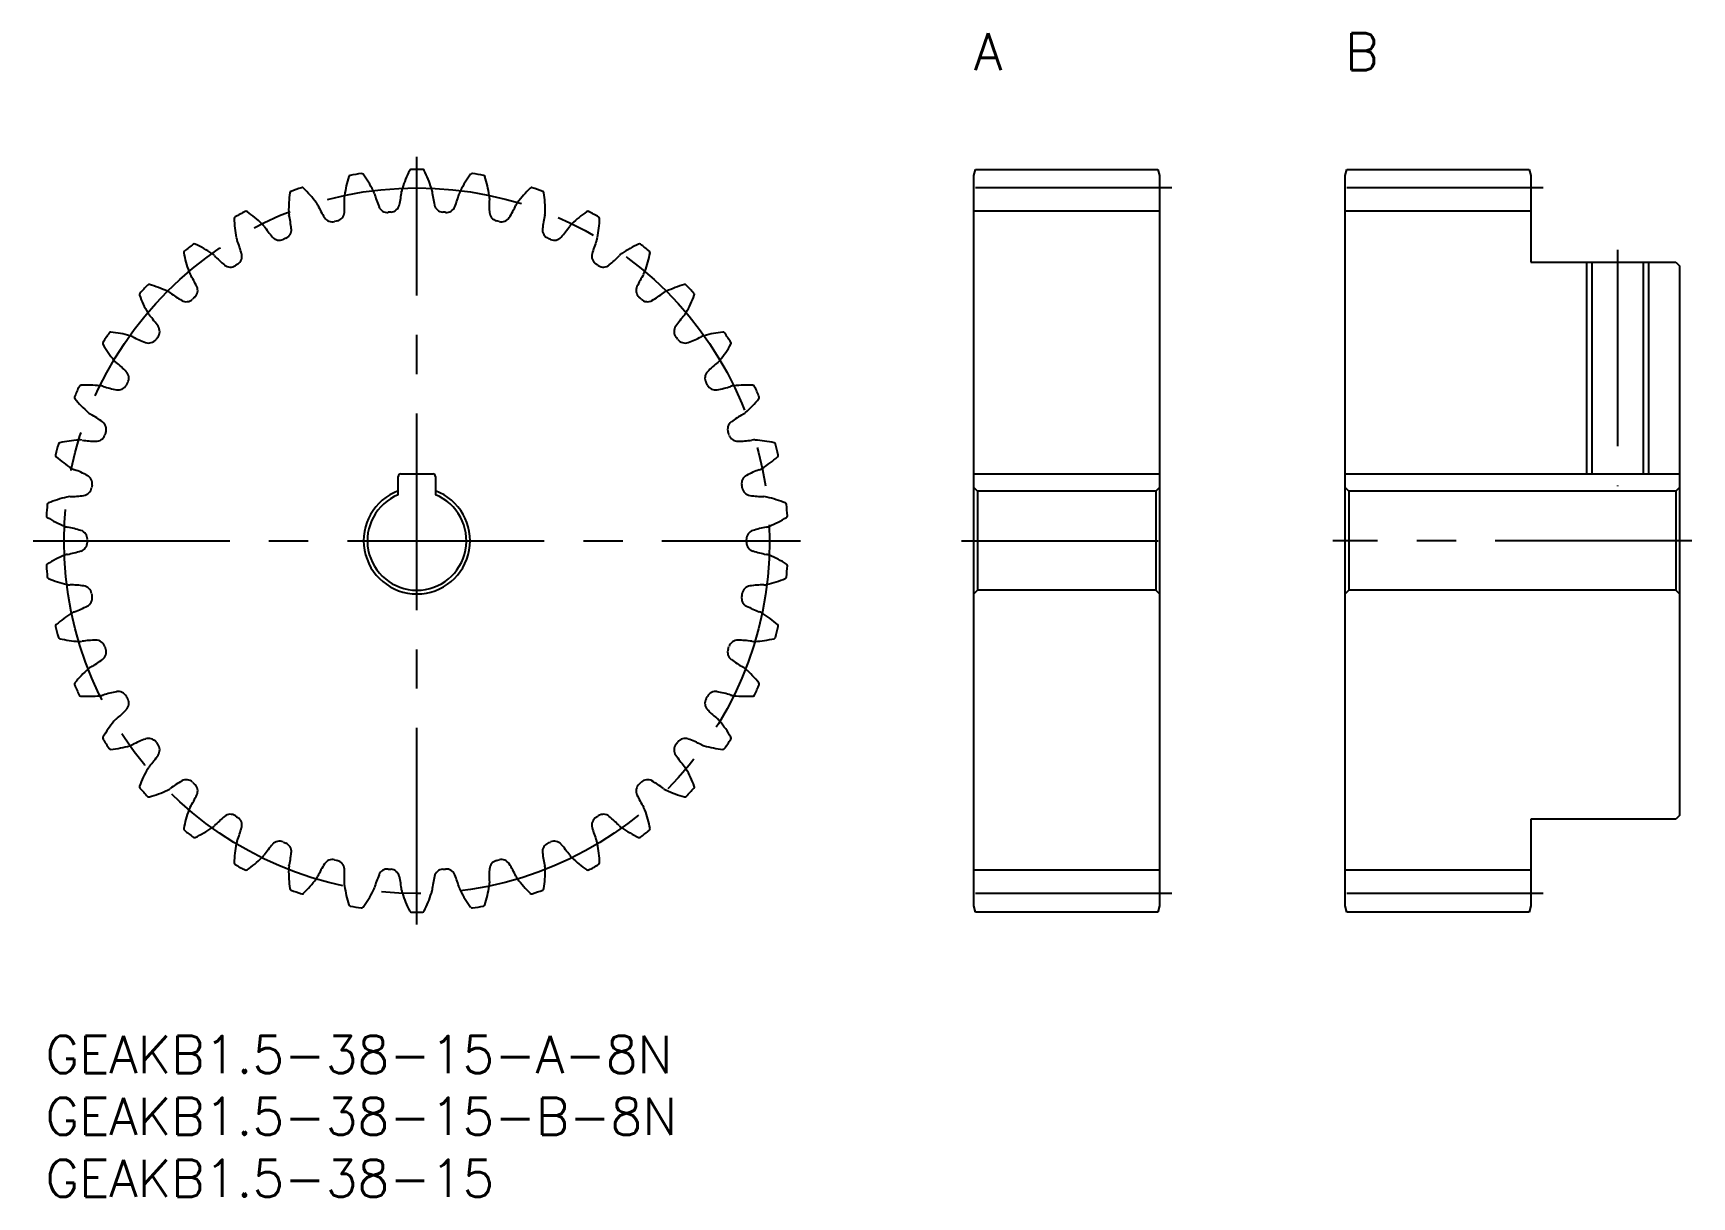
# Model space of a CAD drawing. Extents: x -1 to 133, y -13 to 81.
import ezdxf

# ---------------------------------------------------------------- set-up
doc = ezdxf.new("R2010")
doc.units = 0
doc.header["$LTSCALE"] = 0.5
doc.linetypes.add('CENTER', pattern=[50.8, 31.75, -6.35, 6.35, -6.35])
for name, color, linetype in [('MSM_CENTER', 1, 'CENTER'), ('MSM_CONTINUOUS', 7, 'CONTINUOUS'), ('MSM_NARROW', 5, 'CONTINUOUS'), ('MSM_PART_NUMBER', 7, 'CONTINUOUS')]:
    doc.layers.add(name, color=color, linetype=linetype)
doc.styles.get("Standard").update_dxf_attribs({"font": 'txt.shx', "height": 1, "bigfont": 'bigfont.shx'})

# ---------------------------------------------------------------- blocks, each defined once
blk = doc.blocks.new('*U3')
at = {"layer": 'MSM_PART_NUMBER'}
blk.add_text('GEAKB1.5-38-15-A-8N', height=3, dxfattribs=at).set_placement((0, -3))
blk = doc.blocks.new('*U4')
at = {"layer": 'MSM_PART_NUMBER'}
blk.add_text('GEAKB1.5-38-15-B-8N', height=3, dxfattribs=at).set_placement((0, -8))
blk = doc.blocks.new('*U5')
at = {"layer": 'MSM_PART_NUMBER'}
blk.add_text('GEAKB1.5-38-15', height=3, dxfattribs=at).set_placement((0, -13))
blk = doc.blocks.new('*U6')
at = {"layer": 'MSM_PART_NUMBER'}
blk.add_text('A', height=3, dxfattribs=at).set_placement((75, 78))
blk = doc.blocks.new('*U7')
at = {"layer": 'MSM_PART_NUMBER'}
blk.add_text('B', height=3, dxfattribs=at).set_placement((105, 78))

msp = doc.modelspace()

# ---------------------------------------------------------------- linework, layer by layer
at = {"layer": 'MSM_CENTER'}
for p, q in [((30, 9), (30, 71)), ((91, 68.5), (74, 68.5)), ((121, 68.5), (104, 68.5)), ((127, 63.5), (127, 44.4)), ((-1, 40), (61, 40)), ((74, 40), (91, 40)), ((133, 40), (104, 40)), ((91, 11.5), (74, 11.5)), ((121, 11.5), (104, 11.5))]:
    msp.add_line(p, q, dxfattribs=at)
msp.add_circle((30, 40), 28.5, dxfattribs=at)
at = {"layer": 'MSM_CONTINUOUS'}
for p, q in [((75, 69.5), (75.13, 70)), ((75.13, 70), (89.87, 70)), ((89.87, 70), (90, 69.5)), ((105, 69.5), (105.13, 70)), ((105.13, 70), (119.87, 70)), ((119.87, 70), (120, 69.5)), ((75, 10.5), (75, 69.5)), ((90, 69.5), (90, 10.5)), ((105, 10.5), (105, 69.5)), ((120, 69.5), (120, 62.5)), ((90, 66.63), (75, 66.63)), ((120, 66.63), (105, 66.63)), ((120, 62.5), (131.7, 62.5)), ((124.93, 62.5), (124.93, 45.4)), ((129.07, 62.5), (129.07, 45.4)), ((131.7, 62.5), (132, 62.2)), ((132, 62.2), (132, 17.8)), ((28.5, 43.71), (28.5, 45.2)), ((28.7, 45.4), (31.3, 45.4)), ((31.5, 45.2), (31.5, 43.71)), ((75, 45.4), (90, 45.4)), ((75.3, 44), (75, 44.3)), ((90, 44.3), (89.7, 44)), ((105, 45.4), (132, 45.4)), ((105.3, 44), (105, 44.3)), ((132, 44.3), (131.7, 44)), ((75.3, 44), (75.3, 36)), ((89.7, 44), (75.3, 44)), ((89.7, 44), (89.7, 36)), ((105.3, 44), (105.3, 36)), ((131.7, 44), (105.3, 44)), ((131.7, 44), (131.7, 36)), ((75.3, 36), (75, 35.7)), ((89.7, 36), (75.3, 36)), ((90, 35.7), (89.7, 36)), ((105.3, 36), (105, 35.7)), ((131.7, 36), (105.3, 36)), ((132, 35.7), (131.7, 36)), ((120, 17.5), (120, 10.5)), ((131.7, 17.5), (120, 17.5)), ((132, 17.8), (131.7, 17.5)), ((90, 13.38), (75, 13.38)), ((120, 13.38), (105, 13.38)), ((75.13, 10), (75, 10.5)), ((89.87, 10), (75.13, 10)), ((90, 10.5), (89.87, 10)), ((105.13, 10), (105, 10.5)), ((119.87, 10), (105.13, 10)), ((120, 10.5), (119.87, 10))]:
    msp.add_line(p, q, dxfattribs=at)
for centre, radius, start, end in [((37.88, 65.6), 9.5, 152.9752, 162.3684), ((29.55, 69.85), 0.15, 90.8698, 152.9752), ((30, 40), 30, 89.1302, 90.8698), ((30.45, 69.85), 0.15, 27.0248, 89.1302), ((22.12, 65.6), 9.5, 17.6316, 27.0248), ((30, 40), 30, 108.0776, 109.8171), ((20.74, 68.38), 0.15, 45.9722, 108.0776), ((14.24, 61.65), 9.5, 36.5789, 45.9721), ((33.56, 66.55), 9.5, 162.4489, 171.8421), ((24.64, 69.36), 0.15, 100.3434, 162.4489), ((30, 40), 30, 98.6039, 100.3434), ((25.53, 69.51), 0.15, 36.4985, 98.6039), ((18.02, 63.95), 9.5, 27.1053, 36.4984), ((30, 68.1), 1.24, 162.3683, 174.2639), ((30, 68.1), 1.24, 5.7361, 17.6317), ((41.98, 63.95), 9.5, 143.5016, 152.8947), ((34.47, 69.51), 0.15, 81.3961, 143.5016), ((30, 40), 30, 79.6566, 81.3961), ((35.36, 69.36), 0.15, 17.5511, 79.6566), ((26.44, 66.55), 9.5, 8.1579, 17.5511), ((45.76, 61.65), 9.5, 134.0279, 143.4211), ((39.26, 68.38), 0.15, 71.9224, 134.0279), ((30, 40), 30, 70.1829, 71.9224), ((29.14, 66.77), 9.5, 171.9226, 181.3158), ((19.88, 68.08), 0.15, 109.8173, 171.9226), ((20.88, 66.58), 1.24, 24.6835, 36.579), ((29.67, 70.62), 8.44, 204.6834, 212.3082), ((25.37, 67.72), 1.24, 171.842, 183.7375), ((15.72, 67.09), 8.44, 356.1129, 3.7376), ((25.37, 67.72), 1.24, 15.2098, 27.1054), ((34.72, 70.26), 8.44, 195.2098, 202.8345), ((27.85, 67.29), 0.75, 274.4953, 346.6392), ((20.37, 69.07), 8.44, 346.6392, 354.2639), ((39.63, 69.07), 8.44, 185.7361, 193.3608), ((32.15, 67.29), 0.75, 193.3608, 265.5047), ((25.28, 70.26), 8.44, 337.1655, 344.7902), ((34.63, 67.72), 1.24, 152.8947, 164.7902), ((44.28, 67.09), 8.44, 176.2624, 183.8871), ((34.63, 67.72), 1.24, 356.2625, 8.158), ((30.33, 70.62), 8.44, 327.6918, 335.3166), ((39.12, 66.58), 1.24, 143.421, 155.3165), ((40.12, 68.08), 0.15, 8.0774, 70.1829), ((30.86, 66.77), 9.5, 358.6842, 8.0774), ((15.4, 66.03), 0.15, 119.291, 181.3963), ((24.74, 66.26), 9.5, 181.3963, 190.7895), ((30, 40), 30, 117.5513, 119.2908), ((16.19, 66.46), 0.15, 55.4458, 117.5513), ((10.89, 58.76), 9.5, 46.0526, 55.4458), ((20.88, 66.58), 1.24, 181.3157, 193.2112), ((11.45, 64.37), 8.44, 5.5866, 13.2113), ((23.17, 66.51), 0.75, 212.3082, 284.452), ((30, 40), 26.62, 103.969, 104.452), ((23.39, 66.57), 0.75, 283.969, 356.1129), ((27.62, 67.27), 0.75, 202.8345, 274.9783), ((30, 40), 26.63, 94.4953, 94.9783), ((30, 40), 26.63, 85.0217, 85.5047), ((32.38, 67.27), 0.75, 265.0217, 337.1655), ((36.61, 66.57), 0.75, 183.8871, 256.0309), ((30, 40), 26.63, 75.548, 76.031), ((36.83, 66.51), 0.75, 255.548, 327.6918), ((48.55, 64.37), 8.44, 166.7887, 174.4134), ((39.12, 66.58), 1.24, 346.7888, 358.6843), ((49.11, 58.76), 9.5, 124.5542, 133.9474), ((43.81, 66.46), 0.15, 62.4487, 124.5542), ((30, 40), 30, 60.7092, 62.4487), ((35.26, 66.26), 9.5, 349.2105, 358.6037), ((44.6, 66.03), 0.15, 358.6037, 60.7092), ((16.63, 64.71), 1.24, 190.7894, 202.6849), ((16.63, 64.71), 1.24, 34.1572, 46.0527), ((24.64, 70.15), 8.44, 214.1571, 221.7818), ((18.9, 65.02), 0.75, 221.7818, 293.9257), ((30, 40), 26.63, 113.4427, 113.9257), ((19.11, 65.12), 0.75, 293.4427, 5.5866), ((40.89, 65.12), 0.75, 174.4134, 246.5572), ((30, 40), 26.63, 66.0743, 66.5573), ((41.1, 65.02), 0.75, 246.0743, 318.2182), ((35.36, 70.15), 8.44, 318.2182, 325.8429), ((43.37, 64.71), 1.24, 133.9473, 145.8428), ((43.37, 64.71), 1.24, 337.3151, 349.2106), ((11.31, 63.27), 0.15, 128.7645, 190.87), ((20.49, 65.04), 9.5, 190.87, 200.2632), ((30, 40), 30, 127.025, 128.7645), ((12.03, 63.83), 0.15, 64.9195, 127.025), ((8.06, 55.36), 9.5, 55.5263, 64.9195), ((12.74, 62.18), 1.24, 43.6309, 55.5264), ((19.75, 68.86), 8.44, 223.6308, 231.2555), ((7.69, 60.98), 8.44, 15.0603, 22.685), ((15.12, 62.98), 0.75, 302.9164, 15.0603), ((44.88, 62.98), 0.75, 164.9397, 237.0836), ((52.31, 60.98), 8.44, 157.315, 164.9397), ((40.25, 68.86), 8.44, 308.7445, 316.3692), ((47.26, 62.18), 1.24, 124.4736, 136.3691), ((51.94, 55.36), 9.5, 115.0805, 124.4737), ((47.97, 63.83), 0.15, 52.975, 115.0805), ((30, 40), 30, 51.2355, 52.975), ((39.51, 65.04), 9.5, 339.7368, 349.13), ((48.69, 63.27), 0.15, 349.13, 51.2355), ((12.74, 62.18), 1.24, 200.2631, 212.1586), ((14.93, 62.85), 0.75, 231.2555, 303.3994), ((30, 40), 26.63, 122.9164, 123.3994), ((30, 40), 26.62, 56.6006, 57.0836), ((45.07, 62.85), 0.75, 236.6006, 308.7445), ((47.26, 62.18), 1.24, 327.8414, 339.7369), ((30, 40), 30, 136.4987, 138.2382), ((8.35, 60.55), 0.15, 74.3932, 136.4987), ((5.83, 51.54), 9.5, 65, 74.3932), ((4.54, 57.02), 8.44, 24.5339, 32.1587), ((11.54, 60.22), 0.75, 312.3901, 24.5339), ((48.46, 60.22), 0.75, 155.4661, 227.6099), ((55.46, 57.02), 8.44, 147.8413, 155.4661), ((54.17, 51.54), 9.5, 105.6068, 115), ((51.65, 60.55), 0.15, 43.5013, 105.6068), ((30, 40), 30, 41.7618, 43.5013), ((7.73, 59.88), 0.15, 138.2382, 200.3437), ((16.5, 63.13), 9.5, 200.3437, 209.7368), ((9.33, 59.03), 1.24, 53.1046, 65.0001), ((15.14, 66.77), 8.44, 233.1045, 240.7292), ((11.37, 60.06), 0.75, 240.7292, 312.8731), ((30, 40), 26.63, 132.3901, 132.8731), ((30, 40), 26.63, 47.1269, 47.6099), ((48.63, 60.06), 0.75, 227.1269, 299.2708), ((44.86, 66.77), 8.44, 299.2708, 306.8955), ((50.67, 59.03), 1.24, 114.9999, 126.8954), ((43.5, 63.13), 9.5, 330.2632, 339.6563), ((52.27, 59.88), 0.15, 339.6563, 41.7618), ((9.33, 59.03), 1.24, 209.7368, 221.6323), ((2.09, 52.6), 8.44, 34.0076, 41.6324), ((57.91, 52.6), 8.44, 138.3676, 145.9924), ((50.67, 59.03), 1.24, 318.3677, 330.2632), ((30, 40), 30, 145.9723, 147.7119), ((5.26, 56.7), 0.15, 83.8669, 145.9723), ((4.26, 47.41), 9.5, 74.4737, 83.8669), ((6.47, 55.37), 1.24, 62.5783, 74.4738), ((10.93, 63.96), 8.44, 242.5782, 250.2029), ((30, 40), 26.63, 141.8638, 142.3468), ((8.47, 56.9), 0.75, 321.8638, 34.0076), ((51.53, 56.9), 0.75, 145.9924, 218.1362), ((30, 40), 26.63, 37.6532, 38.1362), ((49.07, 63.96), 8.44, 289.7971, 297.4218), ((53.53, 55.37), 1.24, 105.5262, 117.4217), ((55.74, 47.41), 9.5, 96.1331, 105.5263), ((54.74, 56.7), 0.15, 34.0275, 96.1331), ((30, 40), 30, 32.2881, 34.0277), ((4.77, 55.95), 0.15, 147.712, 209.8173), ((12.88, 60.59), 9.5, 209.8173, 219.2105), ((8.33, 56.72), 0.75, 250.2029, 322.3468), ((51.67, 56.72), 0.75, 217.6532, 289.7971), ((47.12, 60.59), 9.5, 320.7895, 330.1827), ((55.23, 55.95), 0.15, 330.1827, 32.2881), ((6.47, 55.37), 1.24, 219.2104, 231.106), ((0.4, 47.84), 8.44, 43.4813, 51.106), ((5.98, 53.13), 0.75, 331.3375, 43.4813), ((54.02, 53.13), 0.75, 136.5187, 208.6625), ((59.6, 47.84), 8.44, 128.894, 136.5187), ((53.53, 55.37), 1.24, 308.894, 320.7896), ((30, 40), 30, 155.446, 157.1855), ((2.85, 52.4), 0.15, 93.3406, 155.446), ((3.39, 43.07), 9.5, 83.9474, 93.3406), ((4.27, 51.29), 1.24, 72.0519, 83.9475), ((7.25, 60.5), 8.44, 252.0519, 259.6766), ((5.87, 52.93), 0.75, 259.6766, 331.8204), ((30, 40), 26.63, 151.3375, 151.8204), ((30, 40), 26.62, 28.1796, 28.6625), ((54.13, 52.93), 0.75, 208.1796, 280.3234), ((52.75, 60.5), 8.44, 280.3234, 287.9481), ((55.73, 51.29), 1.24, 96.0525, 107.9481), ((56.61, 43.07), 9.5, 86.6594, 96.0526), ((57.15, 52.4), 0.15, 24.5538, 86.6594), ((30, 40), 30, 22.8145, 24.554), ((2.49, 51.57), 0.15, 157.1855, 219.291), ((9.72, 57.5), 9.5, 219.291, 228.6842), ((50.28, 57.5), 9.5, 311.3158, 320.709), ((57.51, 51.57), 0.15, 320.709, 22.8145), ((4.27, 51.29), 1.24, 228.6841, 240.5796), ((-0.49, 42.86), 8.44, 52.955, 60.5797), ((4.15, 49), 0.75, 340.8111, 52.955), ((55.85, 49), 0.75, 127.045, 199.1889), ((60.49, 42.86), 8.44, 119.4203, 127.045), ((55.73, 51.29), 1.24, 299.4204, 311.3159), ((4.07, 48.78), 0.75, 269.1503, 341.2941), ((30, 40), 26.62, 160.8111, 161.2941), ((30, 40), 26.63, 18.7059, 19.1889), ((55.93, 48.78), 0.75, 198.7059, 270.8497), ((30, 40), 30, 164.9197, 166.6592), ((0.96, 46.89), 0.15, 166.6591, 228.7647), ((1.18, 47.77), 0.15, 102.8143, 164.9197), ((3.25, 38.65), 9.5, 93.4211, 102.8142), ((2.76, 46.9), 1.24, 81.5256, 93.4211), ((4.19, 56.47), 8.44, 261.5255, 269.1503), ((55.81, 56.47), 8.44, 270.8497, 278.4745), ((57.24, 46.9), 1.24, 86.5789, 98.4744), ((56.75, 38.65), 9.5, 77.1858, 86.5789), ((58.82, 47.77), 0.15, 15.0803, 77.1858), ((30, 40), 30, 13.3408, 15.0803), ((59.04, 46.89), 0.15, 311.2353, 13.3408), ((7.12, 53.92), 9.5, 228.7647, 238.1579), ((2.76, 46.9), 1.24, 238.1578, 250.0533), ((-0.54, 37.8), 8.44, 62.4287, 70.0534), ((60.54, 37.8), 8.44, 109.9466, 117.5713), ((57.24, 46.9), 1.24, 289.9467, 301.8422), ((52.88, 53.92), 9.5, 301.8421, 311.2353), ((2.98, 44.39), 0.75, 278.6239, 350.7678), ((3.02, 44.62), 0.75, 350.2848, 62.4287), ((30, 40), 26.62, 170.2848, 170.7678), ((28.7, 45.2), 0.2, 90, 180), ((31.3, 45.2), 0.2, 0, 90), ((56.98, 44.62), 0.75, 117.5713, 189.7152), ((30, 40), 26.63, 9.2322, 9.7152), ((57.02, 44.39), 0.75, 189.2322, 261.3761), ((30, 40), 30, 174.3934, 176.1329), ((0.29, 42.92), 0.15, 112.288, 174.3934), ((3.84, 34.26), 9.5, 102.8947, 112.2879), ((1.99, 42.32), 1.24, 90.9993, 102.8948), ((1.83, 52), 8.44, 270.9992, 278.624), ((30, 40), 4.3, 110.4162, 69.5838), ((30, 40), 4, 112.0243, 67.9757), ((58.17, 52), 8.44, 261.376, 269.0008), ((58.01, 42.32), 1.24, 77.1052, 89.0007), ((56.16, 34.26), 9.5, 67.7121, 77.1053), ((59.71, 42.92), 0.15, 5.6066, 67.7121), ((30, 40), 30, 3.8671, 5.6066), ((0.22, 42.01), 0.15, 176.1329, 238.2384), ((5.14, 49.96), 9.5, 238.2384, 247.6316), ((54.86, 49.96), 9.5, 292.3684, 301.7616), ((59.78, 42.01), 0.15, 301.7616, 3.8671), ((1.99, 42.32), 1.24, 247.6315, 259.527), ((0.24, 32.8), 8.44, 71.9024, 79.5271), ((2.63, 40.12), 0.75, 359.7585, 71.9024), ((57.37, 40.12), 0.75, 108.0976, 180.2415), ((59.76, 32.8), 8.44, 100.4729, 108.0976), ((58.01, 42.32), 1.24, 280.473, 292.3685), ((1.99, 37.68), 1.24, 100.473, 112.3685), ((0.24, 47.2), 8.44, 280.4729, 288.0976), ((2.63, 39.88), 0.75, 288.0976, 0.2415), ((30, 40), 26.63, 179.7585, 180.2415), ((30, 40), 26.63, 359.7585, 0.2415), ((57.37, 39.88), 0.75, 179.7585, 251.9024), ((59.76, 47.2), 8.44, 251.9024, 259.5271), ((58.01, 37.68), 1.24, 67.6315, 79.527), ((0.22, 37.99), 0.15, 121.7616, 183.8671), ((30, 40), 30, 183.8671, 185.6066), ((5.14, 30.04), 9.5, 112.3684, 121.7616), ((54.86, 30.04), 9.5, 58.2384, 67.6316), ((59.78, 37.99), 0.15, 356.1329, 58.2384), ((30, 40), 30, 354.3934, 356.1329), ((0.29, 37.08), 0.15, 185.6066, 247.7121), ((3.84, 45.74), 9.5, 247.7121, 257.1053), ((1.99, 37.68), 1.24, 257.1052, 269.0007), ((1.83, 28), 8.44, 81.376, 89.0008), ((2.98, 35.61), 0.75, 9.2322, 81.3761), ((57.02, 35.61), 0.75, 98.6239, 170.7678), ((58.17, 28), 8.44, 90.9992, 98.624), ((58.01, 37.68), 1.24, 270.9993, 282.8948), ((56.16, 45.74), 9.5, 282.8947, 292.2879), ((59.71, 37.08), 0.15, 292.2879, 354.3934), ((3.02, 35.38), 0.75, 297.5713, 9.7151), ((30, 40), 26.63, 189.2322, 189.7152), ((56.98, 35.38), 0.75, 170.2848, 242.4287), ((30, 40), 26.63, 350.2848, 350.7678), ((7.12, 26.08), 9.5, 121.8421, 131.2353), ((2.76, 33.1), 1.24, 109.9467, 121.8422), ((-0.54, 42.2), 8.44, 289.9466, 297.5713), ((60.54, 42.2), 8.44, 242.4287, 250.0534), ((57.24, 33.1), 1.24, 58.1578, 70.0533), ((52.88, 26.08), 9.5, 48.7647, 58.1579), ((0.96, 33.11), 0.15, 131.2353, 193.3408), ((30, 40), 30, 193.3408, 195.0803), ((1.18, 32.23), 0.15, 195.0803, 257.1858), ((58.82, 32.23), 0.15, 282.8142, 344.9197), ((30, 40), 30, 344.9197, 346.6592), ((59.04, 33.11), 0.15, 346.6592, 48.7647), ((3.25, 41.35), 9.5, 257.1858, 266.5789), ((2.76, 33.1), 1.24, 266.5789, 278.4744), ((4.19, 23.53), 8.44, 90.8497, 98.4745), ((4.07, 31.22), 0.75, 18.7059, 90.8497), ((4.15, 31), 0.75, 307.045, 19.1888), ((30, 40), 26.63, 198.7059, 199.1889), ((55.85, 31), 0.75, 160.8111, 232.955), ((30, 40), 26.62, 340.8111, 341.2941), ((55.93, 31.22), 0.75, 89.1503, 161.2941), ((55.81, 23.53), 8.44, 81.5255, 89.1503), ((57.24, 33.1), 1.24, 261.5256, 273.4211), ((56.75, 41.35), 9.5, 273.4211, 282.8142), ((9.72, 22.5), 9.5, 131.3158, 140.709), ((4.27, 28.71), 1.24, 119.4204, 131.3159), ((-0.49, 37.14), 8.44, 299.4203, 307.045), ((60.49, 37.14), 8.44, 232.955, 240.5797), ((55.73, 28.71), 1.24, 48.6841, 60.5796), ((50.28, 22.5), 9.5, 39.291, 48.6842), ((2.49, 28.43), 0.15, 140.709, 202.8145), ((30, 40), 30, 202.8145, 204.554), ((30, 40), 30, 335.446, 337.1855), ((57.51, 28.43), 0.15, 337.1855, 39.291), ((2.85, 27.6), 0.15, 204.554, 266.6594), ((3.39, 36.93), 9.5, 266.6594, 276.0526), ((4.27, 28.71), 1.24, 276.0525, 287.9481), ((7.25, 19.5), 8.44, 100.3234, 107.9481), ((5.87, 27.07), 0.75, 28.1796, 100.3234), ((5.98, 26.87), 0.75, 316.5187, 28.6625), ((30, 40), 26.63, 208.1796, 208.6625), ((54.02, 26.87), 0.75, 151.3375, 223.4813), ((30, 40), 26.63, 331.3375, 331.8204), ((54.13, 27.07), 0.75, 79.6766, 151.8204), ((52.75, 19.5), 8.44, 72.0519, 79.6766), ((55.73, 28.71), 1.24, 252.0519, 263.9475), ((56.61, 36.93), 9.5, 263.9474, 273.3406), ((57.15, 27.6), 0.15, 273.3406, 335.446), ((6.47, 24.63), 1.24, 128.894, 140.7896), ((0.4, 32.16), 8.44, 308.894, 316.5187), ((59.6, 32.16), 8.44, 223.4813, 231.106), ((53.53, 24.63), 1.24, 39.2104, 51.106), ((4.77, 24.05), 0.15, 150.1827, 212.2881), ((12.88, 19.41), 9.5, 140.7895, 150.1827), ((47.12, 19.41), 9.5, 29.8173, 39.2105), ((55.23, 24.05), 0.15, 327.7117, 29.8173), ((30, 40), 30, 212.2881, 214.0277), ((5.26, 23.3), 0.15, 214.0277, 276.1331), ((4.26, 32.59), 9.5, 276.1331, 285.5263), ((6.47, 24.63), 1.24, 285.5262, 297.4217), ((10.93, 16.04), 8.44, 109.7971, 117.4218), ((8.33, 23.28), 0.75, 37.6532, 109.7971), ((30, 40), 26.62, 217.6532, 218.1362), ((8.47, 23.1), 0.75, 325.9924, 38.1362), ((51.53, 23.1), 0.75, 141.8638, 214.0076), ((30, 40), 26.63, 321.8638, 322.3468), ((51.67, 23.28), 0.75, 70.2029, 142.3467), ((49.07, 16.04), 8.44, 62.5782, 70.2029), ((53.53, 24.63), 1.24, 242.5783, 254.4738), ((55.74, 32.59), 9.5, 254.4737, 263.8669), ((54.74, 23.3), 0.15, 263.8669, 325.9723), ((30, 40), 30, 325.9723, 327.7119), ((16.5, 16.87), 9.5, 150.2632, 159.6563), ((9.33, 20.97), 1.24, 138.3677, 150.2632), ((2.09, 27.4), 8.44, 318.3676, 325.9924), ((57.91, 27.4), 8.44, 214.0076, 221.6324), ((50.67, 20.97), 1.24, 29.7368, 41.6323), ((43.5, 16.87), 9.5, 20.3437, 29.7368), ((7.73, 20.12), 0.15, 159.6563, 221.7618), ((15.14, 13.23), 8.44, 119.2708, 126.8955), ((11.37, 19.94), 0.75, 47.1269, 119.2708), ((30, 40), 26.63, 227.1269, 227.6099), ((11.54, 19.78), 0.75, 335.4661, 47.6099), ((48.46, 19.78), 0.75, 132.3901, 204.5339), ((30, 40), 26.63, 312.3901, 312.8731), ((48.63, 19.94), 0.75, 60.7292, 132.8731), ((44.86, 13.23), 8.44, 53.1045, 60.7292), ((52.27, 20.12), 0.15, 318.238, 20.3437), ((30, 40), 30, 221.7618, 223.5013), ((8.35, 19.45), 0.15, 223.5013, 285.6068), ((5.83, 28.46), 9.5, 285.6068, 295), ((9.33, 20.97), 1.24, 294.9999, 306.8954), ((4.54, 22.98), 8.44, 327.8413, 335.4661), ((55.46, 22.98), 8.44, 204.5339, 212.1587), ((50.67, 20.97), 1.24, 233.1046, 245.0001), ((54.17, 28.46), 9.5, 245, 254.3932), ((51.65, 19.45), 0.15, 254.3932, 316.4987), ((30, 40), 30, 316.4987, 318.2382), ((20.49, 14.96), 9.5, 159.7368, 169.13), ((12.74, 17.82), 1.24, 147.8414, 159.7369), ((19.75, 11.14), 8.44, 128.7445, 136.3692), ((14.93, 17.15), 0.75, 56.6006, 128.7445), ((30, 40), 26.63, 236.6006, 237.0836), ((15.12, 17.02), 0.75, 344.9397, 57.0836), ((44.88, 17.02), 0.75, 122.9164, 195.0603), ((30, 40), 26.62, 302.9164, 303.3994), ((45.07, 17.15), 0.75, 51.2555, 123.3994), ((40.25, 11.14), 8.44, 43.6308, 51.2555), ((47.26, 17.82), 1.24, 20.2631, 32.1586), ((39.51, 14.96), 9.5, 10.87, 20.2632), ((11.31, 16.73), 0.15, 169.13, 231.2355), ((30, 40), 30, 231.2355, 232.975), ((8.06, 24.64), 9.5, 295.0805, 304.4737), ((12.74, 17.82), 1.24, 304.4736, 316.3691), ((7.69, 19.02), 8.44, 337.315, 344.9397), ((52.31, 19.02), 8.44, 195.0603, 202.685), ((47.26, 17.82), 1.24, 223.6309, 235.5264), ((51.94, 24.64), 9.5, 235.5263, 244.9195), ((30, 40), 30, 307.025, 308.7645), ((48.69, 16.73), 0.15, 308.7645, 10.87), ((12.03, 16.17), 0.15, 232.975, 295.0805), ((24.74, 13.74), 9.5, 169.2105, 178.6037), ((16.63, 15.29), 1.24, 157.3151, 169.2106), ((24.64, 9.85), 8.44, 138.2182, 145.8429), ((18.9, 14.98), 0.75, 66.0743, 138.2182), ((30, 40), 26.63, 246.0743, 246.5573), ((19.11, 14.88), 0.75, 354.4134, 66.5573), ((11.45, 15.63), 8.44, 346.7887, 354.4134), ((40.89, 14.88), 0.75, 113.4427, 185.5866), ((48.55, 15.63), 8.44, 185.5866, 193.2113), ((30, 40), 26.63, 293.4427, 293.9257), ((41.1, 14.98), 0.75, 41.7818, 113.9257), ((35.36, 9.85), 8.44, 34.1571, 41.7818), ((43.37, 15.29), 1.24, 10.7894, 22.6849), ((35.26, 13.74), 9.5, 1.3963, 10.7895), ((47.97, 16.17), 0.15, 244.9195, 307.025), ((15.4, 13.97), 0.15, 178.6037, 240.7092), ((30, 40), 30, 240.7092, 242.4487), ((16.19, 13.54), 0.15, 242.4487, 304.5542), ((10.89, 21.24), 9.5, 304.5542, 313.9474), ((16.63, 15.29), 1.24, 313.9473, 325.8428), ((20.88, 13.42), 1.24, 166.7888, 178.6843), ((29.14, 13.23), 9.5, 178.6842, 188.0774), ((29.67, 9.38), 8.44, 147.6918, 155.3166), ((23.17, 13.49), 0.75, 75.548, 147.6918), ((30, 40), 26.62, 255.548, 256.031), ((23.39, 13.43), 0.75, 3.8871, 76.031), ((15.72, 12.91), 8.44, 356.2624, 3.8871), ((27.62, 12.73), 0.75, 85.0217, 157.1655), ((30, 40), 26.62, 265.0217, 265.5047), ((27.85, 12.71), 0.75, 13.3608, 85.5047), ((32.15, 12.71), 0.75, 94.4953, 166.6392), ((30, 40), 26.62, 274.4953, 274.9783), ((32.38, 12.73), 0.75, 22.8345, 94.9783), ((44.28, 12.91), 8.44, 176.1129, 183.7376), ((36.61, 13.43), 0.75, 103.969, 176.1129), ((30, 40), 26.63, 283.969, 284.452), ((36.83, 13.49), 0.75, 32.3082, 104.452), ((30.33, 9.38), 8.44, 24.6834, 32.3082), ((30.86, 13.23), 9.5, 351.9226, 1.3158), ((39.12, 13.42), 1.24, 1.3157, 13.2112), ((43.37, 15.29), 1.24, 214.1572, 226.0527), ((49.11, 21.24), 9.5, 226.0526, 235.4458), ((43.81, 13.54), 0.15, 235.4458, 297.5513), ((30, 40), 30, 297.5513, 299.2908), ((44.6, 13.97), 0.15, 299.2908, 1.3963), ((14.24, 18.35), 9.5, 314.0279, 323.4211), ((20.88, 13.42), 1.24, 323.421, 335.3165), ((25.37, 12.28), 1.24, 176.2625, 188.158), ((33.56, 13.45), 9.5, 188.1579, 197.5511), ((34.72, 9.74), 8.44, 157.1655, 164.7902), ((20.37, 10.93), 8.44, 5.7361, 13.3608), ((39.63, 10.93), 8.44, 166.6392, 174.2639), ((25.28, 9.74), 8.44, 15.2098, 22.8345), ((26.44, 13.45), 9.5, 342.4489, 351.8421), ((34.63, 12.28), 1.24, 351.842, 3.7375), ((39.12, 13.42), 1.24, 204.6835, 216.579), ((45.76, 18.35), 9.5, 216.5789, 225.9721), ((19.88, 11.92), 0.15, 188.0774, 250.1829), ((30, 40), 30, 250.1829, 251.9224), ((20.74, 11.62), 0.15, 251.9224, 314.0279), ((18.02, 16.05), 9.5, 323.5016, 332.8947), ((25.37, 12.28), 1.24, 332.8947, 344.7902), ((30, 11.9), 1.24, 185.7361, 197.6317), ((37.88, 14.4), 9.5, 197.6316, 207.0248), ((22.12, 14.4), 9.5, 332.9752, 342.3684), ((30, 11.9), 1.24, 342.3683, 354.2639), ((34.63, 12.28), 1.24, 195.2098, 207.1054), ((41.98, 16.05), 9.5, 207.1053, 216.4984), ((39.26, 11.62), 0.15, 225.9721, 288.0776), ((30, 40), 30, 288.0776, 289.8171), ((40.12, 11.92), 0.15, 289.8171, 351.9226), ((24.64, 10.64), 0.15, 197.5511, 259.6566), ((30, 40), 30, 259.6566, 261.3961), ((25.53, 10.49), 0.15, 261.3961, 323.5016), ((29.55, 10.15), 0.15, 207.0248, 269.1302), ((30, 40), 30, 269.1302, 270.8698), ((30.45, 10.15), 0.15, 270.8698, 332.9752), ((34.47, 10.49), 0.15, 216.4984, 278.6039), ((30, 40), 30, 278.6039, 280.3434), ((35.36, 10.64), 0.15, 280.3434, 342.4489)]:
    msp.add_arc(centre, radius, start, end, dxfattribs=at)
at = {"layer": 'MSM_NARROW'}
for p, q in [((124.5, 62.5), (124.5, 45.4)), ((129.5, 62.5), (129.5, 45.4))]:
    msp.add_line(p, q, dxfattribs=at)

# ---------------------------------------------------------------- block references
at = {"layer": 'MSM_CONTINUOUS'}
for name in ['*U6', '*U7', '*U3', '*U4', '*U5']:
    msp.add_blockref(name, (0, 0), dxfattribs=at)

doc.saveas('drawing.dxf')
